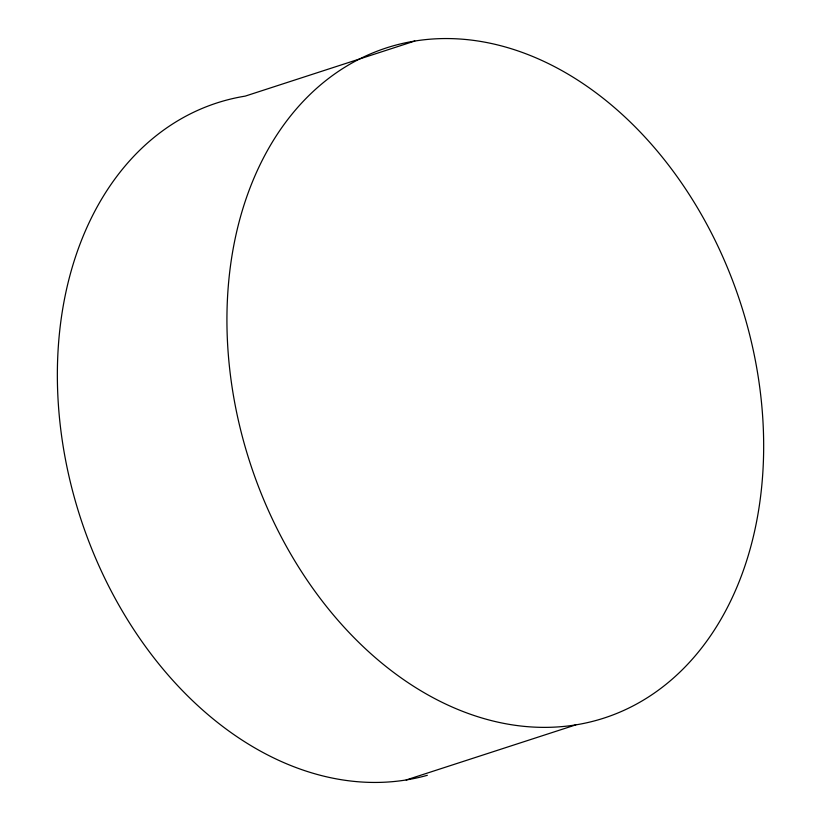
<?xml version="1.0" encoding="UTF-8"?>
<svg xmlns="http://www.w3.org/2000/svg" width="821" height="821" viewBox="0 0 821 821"><rect width="100%" height="100%" fill="white"/><g stroke="black" fill="none" stroke-linecap="round" stroke-linejoin="round"><path stroke-width="1.23" d="M414.79 41.05L245.222 96.119A352.301 257.917 72 0 0 73.315 493.729A352.301 257.917 72 0 0 427.341 775.291M406.21 779.95L575.778 724.881A352.301 257.917 72 0 0 676.74 176.135A352.301 257.917 72 0 0 233.328 247.88A352.301 257.917 72 0 0 575.778 724.881"/></g></svg>
